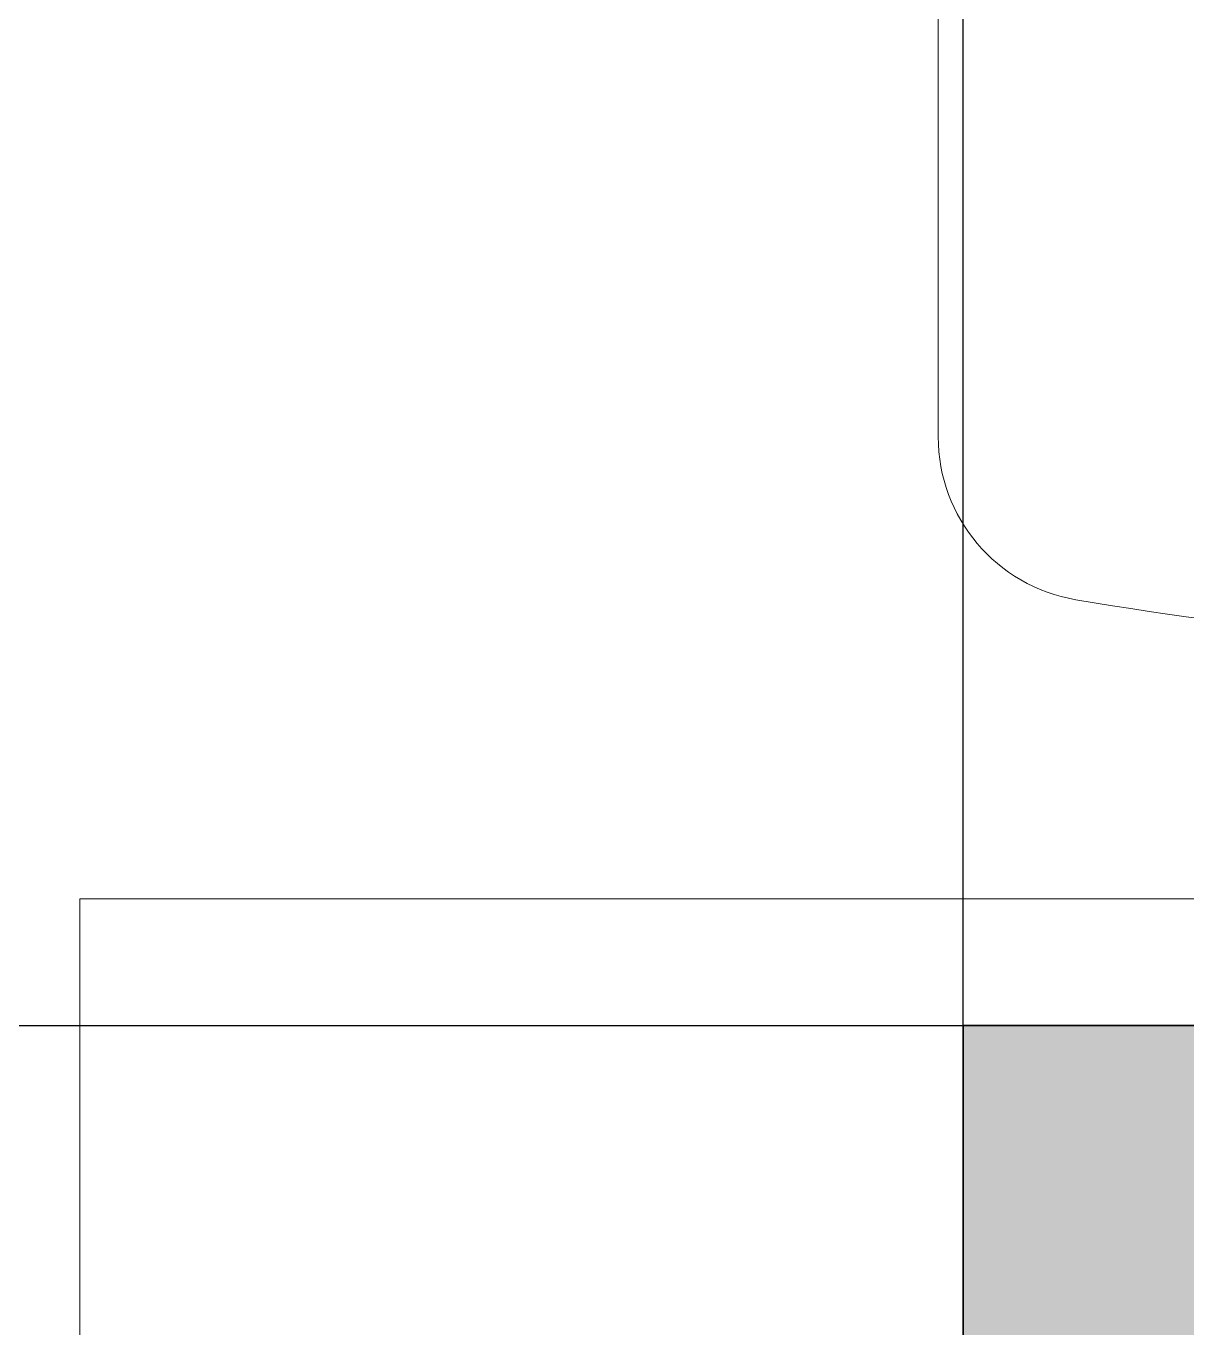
# Model space of a CAD drawing. Header units: inches. Extents: x -12418 to 183584, y -29325 to 19878.
# Drawn here: x 39916.4 to 40267.7, y -3691.5 to -3297.6 of the extents above; entities that cross this region are included whole.
import ezdxf
from ezdxf.enums import TextEntityAlignment as Align

# ---------------------------------------------------------------- set-up
doc = ezdxf.new("R2010")
doc.units = ezdxf.units.IN
doc.header["$LTSCALE"] = 25
doc.header["$MEASUREMENT"] = 0
doc.linetypes.add('DASHDOT', pattern=[25.4, 12.7, -6.35, 0, -6.35])
doc.layers.get('0').update_dxf_attribs({"color": 8})
doc.layers.add('00-Ground Floor$0$False Ceiling', color=251, linetype='Continuous')
for name, color, linetype, lineweight in [('00-Ground Floor$0$LOADING', 253, 'Continuous', 5), ('E-LITE-CIRC-NUMB', 6, 'Continuous', 25), ('E-LITE-CLNG', 150, 'Continuous', 35), ('E-LITE-CLNG-CNDT', 6, 'DASHDOT', 35), ('E-LITE-CTRL', 6, 'Continuous', 25), ('E-LITE-IDEN', 6, 'Continuous', 25)]:
    doc.layers.add(name, color=color, linetype=linetype, lineweight=lineweight)
doc.styles.add('DC_Simplex', font='SIMPLEX.shx', dxfattribs={"width": 0.7})

# ---------------------------------------------------------------- blocks, each defined once
blk = doc.blocks.new('00-Ground Floor$0$GF21043-P')
at = {"color": 0}
for p, q in [((0.8, 0), (0.8, 0.75)), ((-0.8, 0), (0.8, 0))]:
    blk.add_line(p, q, dxfattribs=at)
blk = doc.blocks.new('00-Ground Floor$0$GF21018-P')
at = {"color": 0}
blk.add_line((0.22049, 0.47563), (0.22049, 0.0675), dxfattribs=at)
for centre, radius, start, end in [((-0.0001, -0.52948), 1.06948, 80.36712, 99.63288), ((0.17049, 0.47563), 0.05, 0, 80.3671)]:
    blk.add_arc(centre, radius, start, end, dxfattribs=at)
blk = doc.blocks.new('00-Ground Floor$0$A$Ce9e1c4c3')
at = {"layer": '00-Ground Floor$0$False Ceiling', "color": 254, "linetype": 'Continuous'}
for p, q in [((-59800, -6847.43), (-59800, -2847.43)), ((-62050.49, -3600), (-58300.95, -3600))]:
    blk.add_line(p, q, dxfattribs=at)
blk = doc.blocks.new('00-Ground Floor')
at = {"layer": '00-Ground Floor$0$False Ceiling', "color": 254}
blk.add_blockref('00-Ground Floor$0$A$Ce9e1c4c3', (100000, 0), dxfattribs=at)
at = {"layer": '00-Ground Floor$0$LOADING', "extrusion": (2.24021e-05, 7.77426e-06, 1), "xscale": 1000, "yscale": 1000, "zscale": 1000, "rotation": 179.9985892349695}
blk.add_blockref('00-Ground Floor$0$GF21018-P', (40412.93, -2946.25, 0.86), dxfattribs=at)
at = {"layer": '00-Ground Floor$0$LOADING', "extrusion": (2.24019e-05, 2.34868e-18, 1), "xscale": 1000, "yscale": 1000, "zscale": 1000, "rotation": 180}
blk.add_blockref('00-Ground Floor$0$GF21043-P', (40732.72, -3561.62, 0.89), dxfattribs=at)
blk = doc.blocks.new('*U229')
h = blk.add_hatch(color=254)
h.dxf.hatch_style = 1
h.paths.add_polyline_path([(-300, 300), (-300, -300), (300, -300), (300, 300)])
edge = h.paths.add_edge_path(flags=16)
edge.add_arc((0, 0), 45, 0, 360)
blk.add_lwpolyline([(-300, 300), (-300, -300), (300, -300), (300, 300)], close=True)
at = {"layer": 'E-LITE-CIRC-NUMB', "style": 'DC_Simplex', "width": 0.7, "flags": 8}
blk.add_attdef('CIRCUIT', text='', height=200, rotation=0, dxfattribs=at).set_placement((-473.9, 300), align=Align.RIGHT)
at = {"layer": 'E-LITE-CTRL', "style": 'DC_Simplex', "width": 0.7, "flags": 8}
blk.add_attdef('CONTROL', (1118.9, -935), '', height=200, rotation=360, dxfattribs=at)
at = {"layer": 'E-LITE-IDEN', "style": 'DC_Simplex', "width": 0.7, "flags": 8}
blk.add_attdef('TYPE', (-114.57, 448.55), '', height=200, rotation=360, dxfattribs=at)

msp = doc.modelspace()

# ---------------------------------------------------------------- block references
at = {"layer": 'E-LITE-CLNG', "xscale": -1}
msp.add_blockref('*U229', (40500, -3900, 0), dxfattribs=at)
at = {"layer": 'E-LITE-CLNG-CNDT', "color": 1}
msp.add_blockref('00-Ground Floor', (0, 0), dxfattribs=at)

doc.saveas('drawing.dxf')
